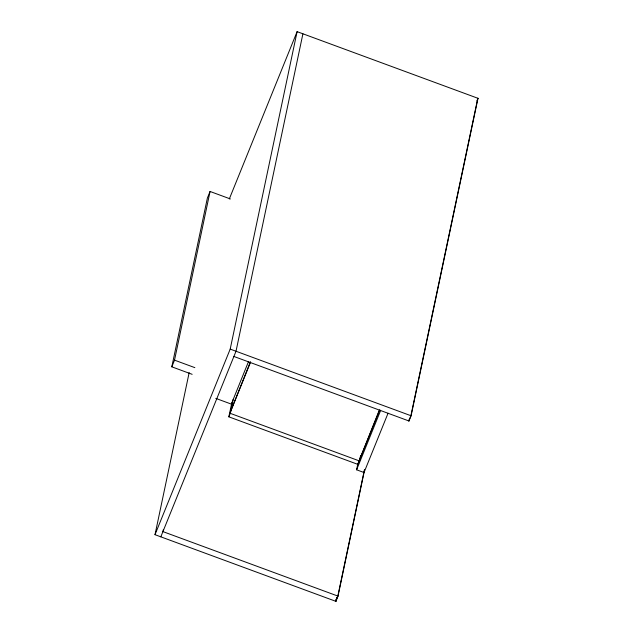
<?xml version="1.0" encoding="UTF-8"?>
<svg xmlns="http://www.w3.org/2000/svg" width="633" height="633" viewBox="0 0 633 633"><rect width="100%" height="100%" fill="white"/><g stroke="black" fill="none" stroke-linecap="round" stroke-linejoin="round"><path stroke-width="0.95" d="M192.147 374.317L171.812 366.824L207.363 198.137L210.061 191.467L230.396 198.96M171.812 366.824L174.518 360.153L210.061 191.467M364.616 469.71L338.014 596.128L335.901 601.35L155.006 534.687L189.172 372.576M163.346 529.679L162.934 531.609L338.014 596.128M155.006 534.687L230.198 349.107L297.099 31.65L477.994 98.313L411.094 415.77L408.981 420.992L233.901 356.466M302.914 33.794L236.014 351.252L160.822 536.824M360.62 455.491L359.465 460.966L358.056 464.448L228.845 416.83L231.797 402.833M228.845 416.83L230.262 413.349L233.205 399.352M388.061 413.214L364.022 472.535L356.593 469.797L357.977 463.214M358.056 464.448L358.832 460.792M336.115 599.348L335.712 601.279L337.824 596.057L364.458 469.654M335.901 601.35L336.716 597.489M408.981 420.992L409.385 419.062M477.796 98.242L410.896 415.699L408.783 420.921M229.312 198.944L297.099 31.65M231.733 403.126L248.413 361.823M250.367 361.847L230.246 412.344L250.597 362.123M476.934 100.924L477.994 98.313M379.207 410.382L359.457 459.969L379.8 409.741M356.593 469.797L380.631 410.477M230.198 349.107L411.094 415.77M174.518 360.153L194.853 367.646M215.766 398.371L232.414 404.503M230.262 413.349L359.465 460.966"/></g></svg>
